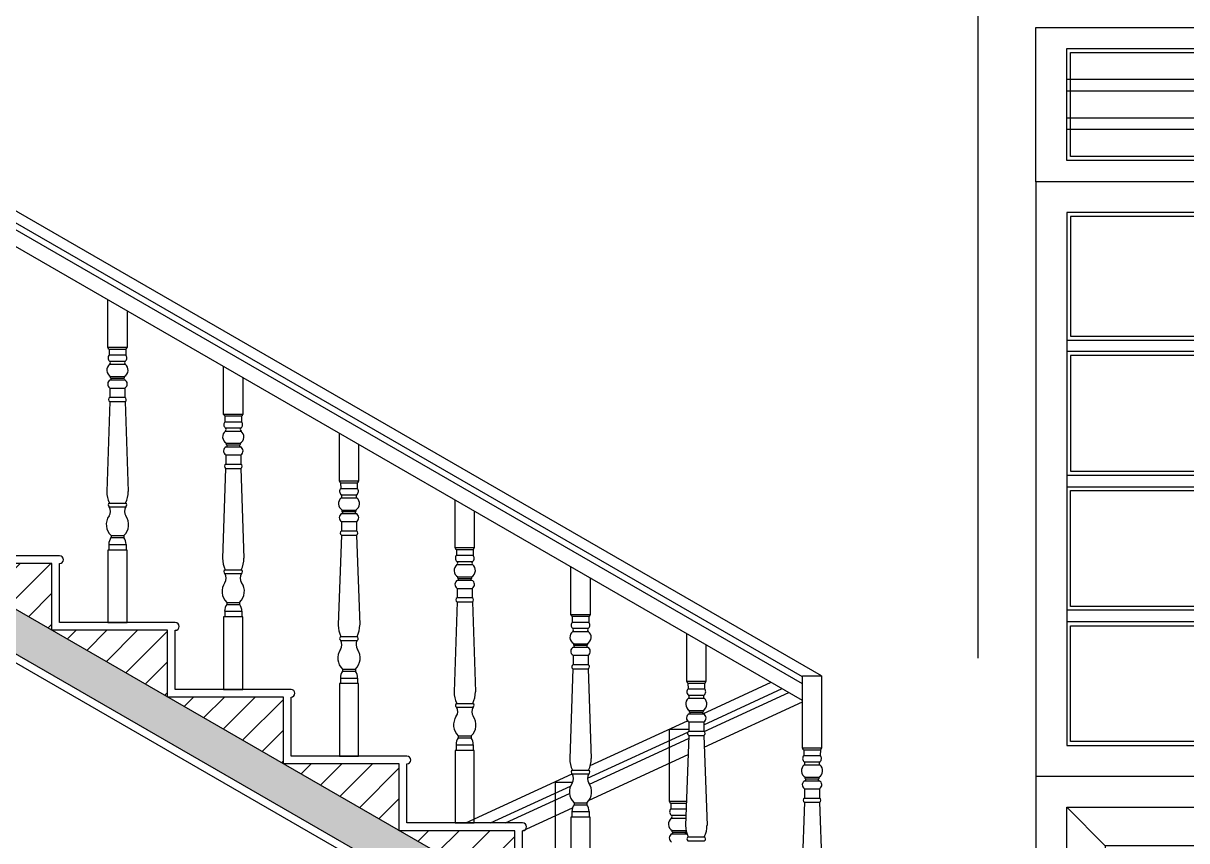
# Model space of a CAD drawing. Header units: inches. Extents: x 452443 to 881249, y 975131 to 1198310.
# Drawn here: x 750886 to 753902, y 1048203 to 1050321 of the extents above; entities that cross this region are included whole.
import ezdxf

# ---------------------------------------------------------------- set-up
doc = ezdxf.new("R2010")
doc.units = ezdxf.units.IN
doc.header["$LTSCALE"] = 3.5
doc.header["$MEASUREMENT"] = 0
doc.linetypes.add('CENTER', pattern=[2, 1.25, -0.25, 0.25, -0.25])
for name, color, linetype in [('cot', 1, 'Continuous'), ('hatch', 4, 'Continuous'), ('NCUAMANH', 32, 'Continuous'), ('Net thay', 140, 'Continuous'), ('Netcat', 5, 'Continuous'), ('Netthay_126', 126, 'Continuous'), ('NOI THAT', 42, 'Continuous'), ('Truc', 252, 'Continuous'), ('Vat dung 2', 9, 'Continuous'), ('VATLIEU', 35, 'Continuous')]:
    doc.layers.add(name, color=color, linetype=linetype)

# ---------------------------------------------------------------- blocks, each defined once
blk = doc.blocks.new('DI2200x2600')
at = {"layer": 'Vat dung 2', "ltscale": 15}
h = blk.add_hatch(color=256, dxfattribs=at)
edge = h.paths.add_edge_path()
edge.add_line((-64.9, 824.1), (-64.9, 764.1))
edge.add_ellipse((-72.4, 764.1), major_axis=(-5.3, 5.3), ratio=1, start_angle=135, end_angle=225, ccw=False)
edge.add_line((-72.4, 756.6), (-77.4, 756.6))
edge.add_ellipse((-77.4, 764.1), major_axis=(-5.3, 5.3), ratio=1, start_angle=45, end_angle=135, ccw=False)
edge.add_line((-84.9, 764.1), (-84.9, 1099.1))
edge.add_ellipse((-77.4, 1099.1), major_axis=(-5.3, 5.3), ratio=1, start_angle=-45, end_angle=45, ccw=False)
edge.add_line((-77.4, 1106.6), (-72.4, 1106.6))
edge.add_ellipse((-72.4, 1099.1), major_axis=(5.3, 5.3), ratio=1, start_angle=315, end_angle=405, ccw=False)
edge.add_line((-64.9, 1099.1), (-64.9, 939.1))
edge.add_line((-64.9, 939.1), (-36.8, 939.1))
edge.add_ellipse((-36.8, 934.1), major_axis=(-3.54, 3.54), ratio=1, start_angle=225, end_angle=315, ccw=False)
edge.add_line((-31.8, 934.1), (-31.8, 929.1))
edge.add_ellipse((-36.8, 929.1), major_axis=(3.54, 3.54), ratio=1, start_angle=225, end_angle=315, ccw=False)
edge.add_line((-36.8, 924.1), (-64.9, 924.1))
edge.add_line((-64.9, 924.1), (-64.9, 839.1))
edge.add_line((-64.9, 839.1), (-36.8, 839.1))
edge.add_ellipse((-36.8, 834.1), major_axis=(-3.54, 3.54), ratio=1, start_angle=225, end_angle=315, ccw=False)
edge.add_line((-31.8, 834.1), (-31.8, 829.1))
edge.add_ellipse((-36.8, 829.1), major_axis=(3.54, 3.54), ratio=1, start_angle=225, end_angle=315, ccw=False)
edge.add_line((-36.8, 824.1), (-64.9, 824.1))
h = blk.add_hatch(color=256, dxfattribs=at)
edge = h.paths.add_edge_path()
edge.add_line((64.9, 824.1), (64.9, 764.1))
edge.add_ellipse((72.4, 764.1), major_axis=(5.3, 5.3), ratio=1, start_angle=135, end_angle=225)
edge.add_line((72.4, 756.6), (77.4, 756.6))
edge.add_ellipse((77.4, 764.1), major_axis=(5.3, 5.3), ratio=1, start_angle=225, end_angle=315)
edge.add_line((84.9, 764.1), (84.9, 1099.1))
edge.add_ellipse((77.4, 1099.1), major_axis=(5.3, 5.3), ratio=1, start_angle=315, end_angle=405)
edge.add_line((77.4, 1106.6), (72.4, 1106.6))
edge.add_ellipse((72.4, 1099.1), major_axis=(-5.3, 5.3), ratio=1, start_angle=-45, end_angle=45)
edge.add_line((64.9, 1099.1), (64.9, 939.1))
edge.add_line((64.9, 939.1), (36.8, 939.1))
edge.add_ellipse((36.8, 934.1), major_axis=(3.54, 3.54), ratio=1, start_angle=45, end_angle=135)
edge.add_line((31.8, 934.1), (31.8, 929.1))
edge.add_ellipse((36.8, 929.1), major_axis=(-3.54, 3.54), ratio=1, start_angle=45, end_angle=135)
edge.add_line((36.8, 924.1), (64.9, 924.1))
edge.add_line((64.9, 924.1), (64.9, 839.1))
edge.add_line((64.9, 839.1), (36.8, 839.1))
edge.add_ellipse((36.8, 834.1), major_axis=(3.54, 3.54), ratio=1, start_angle=45, end_angle=135)
edge.add_line((31.8, 834.1), (31.8, 829.1))
edge.add_ellipse((36.8, 829.1), major_axis=(-3.54, 3.54), ratio=1, start_angle=45, end_angle=135)
edge.add_line((36.8, 824.1), (64.9, 824.1))
h = blk.add_hatch(color=256, dxfattribs=at)
edge = h.paths.add_edge_path()
edge.add_ellipse((-32.8, 1066.6), major_axis=(3.54, 3.54), ratio=1, start_angle=315, end_angle=405)
edge.add_line((-32.8, 1071.6), (-42.8, 1071.6))
edge.add_ellipse((-42.8, 1066.6), major_axis=(-3.54, 3.54), ratio=1, start_angle=-45, end_angle=45)
edge.add_line((-47.8, 1066.6), (-47.8, 950.9))
edge.add_line((-47.8, 950.9), (-45.4, 950.9))
edge.add_ellipse((-37.8, 950.9), major_axis=(5.34, 5.34), ratio=1, start_angle=-45, end_angle=135, ccw=False)
edge.add_line((-30.3, 950.9), (-27.8, 950.9))
edge.add_line((-27.8, 950.9), (-27.8, 1066.6))
h = blk.add_hatch(color=256, dxfattribs=at)
edge = h.paths.add_edge_path()
edge.add_ellipse((32.8, 1066.6), major_axis=(-3.54, 3.54), ratio=1, start_angle=-45, end_angle=45, ccw=False)
edge.add_line((32.8, 1071.6), (42.8, 1071.6))
edge.add_ellipse((42.8, 1066.6), major_axis=(3.54, 3.54), ratio=1, start_angle=315, end_angle=405, ccw=False)
edge.add_line((47.8, 1066.6), (47.8, 950.9))
edge.add_line((47.8, 950.9), (45.4, 950.9))
edge.add_ellipse((37.8, 950.9), major_axis=(-5.34, 5.34), ratio=1, start_angle=225, end_angle=405)
edge.add_line((30.3, 950.9), (27.8, 950.9))
edge.add_line((27.8, 950.9), (27.8, 1066.6))
h = blk.add_hatch(color=256, dxfattribs=at)
edge = h.paths.add_edge_path()
edge.add_line((-27.8, 950.9), (-30.3, 950.9))
edge.add_ellipse((-37.8, 950.9), major_axis=(5.34, 5.34), ratio=1, start_angle=135, end_angle=315, ccw=False)
edge.add_line((-45.4, 950.9), (-47.8, 950.9))
edge.add_line((-47.8, 950.9), (-47.8, 939.1))
edge.add_line((-47.8, 939.1), (-36.8, 939.1))
edge.add_ellipse((-36.8, 934.1), major_axis=(-3.54, 3.54), ratio=1, start_angle=225, end_angle=315, ccw=False)
edge.add_line((-31.8, 934.1), (-31.8, 929.1))
edge.add_ellipse((-36.8, 929.1), major_axis=(3.54, 3.54), ratio=1, start_angle=225, end_angle=315, ccw=False)
edge.add_line((-36.8, 924.1), (-47.8, 924.1))
edge.add_line((-47.8, 924.1), (-47.8, 839.1))
edge.add_line((-47.8, 839.1), (-36.8, 839.1))
edge.add_ellipse((-36.8, 834.1), major_axis=(-3.54, 3.54), ratio=1, start_angle=225, end_angle=315, ccw=False)
edge.add_line((-31.8, 834.1), (-31.8, 829.1))
edge.add_ellipse((-36.8, 829.1), major_axis=(3.54, 3.54), ratio=1, start_angle=225, end_angle=315, ccw=False)
edge.add_line((-36.8, 824.1), (-47.8, 824.1))
edge.add_line((-47.8, 824.1), (-47.8, 796.6))
edge.add_ellipse((-42.8, 796.6), major_axis=(3.54, 3.54), ratio=1, start_angle=135, end_angle=225)
edge.add_line((-42.8, 791.6), (-32.8, 791.6))
edge.add_ellipse((-32.8, 796.6), major_axis=(-3.54, 3.54), ratio=1, start_angle=135, end_angle=225)
edge.add_line((-27.8, 796.6), (-27.8, 950.9))
h = blk.add_hatch(color=256, dxfattribs=at)
edge = h.paths.add_edge_path()
edge.add_line((27.8, 950.9), (30.3, 950.9))
edge.add_ellipse((37.8, 950.9), major_axis=(-5.34, 5.34), ratio=1, start_angle=45, end_angle=225)
edge.add_line((45.4, 950.9), (47.8, 950.9))
edge.add_line((47.8, 950.9), (47.8, 939.1))
edge.add_line((47.8, 939.1), (36.8, 939.1))
edge.add_ellipse((36.8, 934.1), major_axis=(3.54, 3.54), ratio=1, start_angle=45, end_angle=135)
edge.add_line((31.8, 934.1), (31.8, 929.1))
edge.add_ellipse((36.8, 929.1), major_axis=(-3.54, 3.54), ratio=1, start_angle=45, end_angle=135)
edge.add_line((36.8, 924.1), (47.8, 924.1))
edge.add_line((47.8, 924.1), (47.8, 839.1))
edge.add_line((47.8, 839.1), (36.8, 839.1))
edge.add_ellipse((36.8, 834.1), major_axis=(3.54, 3.54), ratio=1, start_angle=45, end_angle=135)
edge.add_line((31.8, 834.1), (31.8, 829.1))
edge.add_ellipse((36.8, 829.1), major_axis=(-3.54, 3.54), ratio=1, start_angle=45, end_angle=135)
edge.add_line((36.8, 824.1), (47.8, 824.1))
edge.add_line((47.8, 824.1), (47.8, 796.6))
edge.add_ellipse((42.8, 796.6), major_axis=(-3.54, 3.54), ratio=1, start_angle=135, end_angle=225, ccw=False)
edge.add_line((42.8, 791.6), (32.8, 791.6))
edge.add_ellipse((32.8, 796.6), major_axis=(3.54, 3.54), ratio=1, start_angle=135, end_angle=225, ccw=False)
edge.add_line((27.8, 796.6), (27.8, 950.9))
blk.add_lwpolyline([(-1010, 2265), (1010, 2265), (1010, 2535), (-1010, 2535)], close=True, dxfattribs=at)
for points in [[(-1010, 2110), (-550, 2110), (-550, 1800), (-1010, 1800), (-1010, 2110)], [(-90, 1800), (-500, 1800), (-500, 2110), (-90, 2110), (-90, 1800)], [(90, 2110), (500, 2110), (500, 1800), (90, 1800), (90, 2110)], [(1010, 1800), (550, 1800), (550, 2110), (1010, 2110), (1010, 1800)], [(-1010, 1750), (-550, 1750), (-550, 1450), (-1010, 1450), (-1010, 1750)], [(-90, 1450), (-500, 1450), (-500, 1750), (-90, 1750), (-90, 1450)], [(90, 1750), (500, 1750), (500, 1450), (90, 1450), (90, 1750)], [(1010, 1450), (550, 1450), (550, 1750), (1010, 1750), (1010, 1450)], [(-550, 1100), (-550, 1400), (-1010, 1400), (-1010, 1100), (-550, 1100)], [(-90, 1400), (-500, 1400), (-500, 1100), (-90, 1100), (-90, 1400)], [(500, 1100), (500, 1400), (90, 1400), (90, 1100), (500, 1100)], [(1010, 1400), (550, 1400), (550, 1100), (1010, 1100), (1010, 1400)], [(-550, 750), (-550, 1050), (-1010, 1050), (-1010, 750), (-550, 750)], [(-90, 1050), (-500, 1050), (-500, 750), (-90, 750), (-90, 1050)], [(500, 750), (500, 1050), (90, 1050), (90, 750), (500, 750)], [(1010, 1050), (550, 1050), (550, 750), (1010, 750), (1010, 1050)], [(-57.8, 839.1), (-57.8, 924.1)], [(-47.8, 839.1), (-47.8, 924.1)], [(47.8, 839.1), (47.8, 924.1)], [(57.8, 839.1), (57.8, 924.1)]]:
    blk.add_lwpolyline(points, dxfattribs=at)
for points in [[(-64.9, 939.1), (-36.8, 939.1, -0.414214), (-31.8, 934.1), (-31.8, 929.1, -0.414214), (-36.8, 924.1), (-64.9, 924.1), (-64.9, 839.1), (-36.8, 839.1, -0.414214), (-31.8, 834.1), (-31.8, 829.1, -0.414214), (-36.8, 824.1), (-64.9, 824.1), (-64.9, 764.1, -0.414214), (-72.4, 756.6), (-77.4, 756.6, -0.414214), (-84.9, 764.1), (-84.9, 1099.1, -0.414214), (-77.4, 1106.6), (-72.4, 1106.6, -0.414214), (-64.9, 1099.1)], [(64.9, 939.1), (36.8, 939.1, 0.414214), (31.8, 934.1), (31.8, 929.1, 0.414214), (36.8, 924.1), (64.9, 924.1), (64.9, 839.1), (36.8, 839.1, 0.414214), (31.8, 834.1), (31.8, 829.1, 0.414214), (36.8, 824.1), (64.9, 824.1), (64.9, 764.1, 0.414214), (72.4, 756.6), (77.4, 756.6, 0.414214), (84.9, 764.1), (84.9, 1099.1, 0.414214), (77.4, 1106.6), (72.4, 1106.6, 0.414214), (64.9, 1099.1)]]:
    blk.add_lwpolyline(points, format="xyb", close=True, dxfattribs=at)
for points in [[(-57.8, 939.1), (-57.8, 1066.6, -0.414214), (-42.8, 1081.6), (-32.8, 1081.6, -0.414214), (-17.8, 1066.6), (-17.8, 796.6, -0.414214), (-32.8, 781.6), (-42.8, 781.6, -0.414214), (-57.8, 796.6), (-57.8, 824.1)], [(-47.8, 939.1), (-47.8, 1066.6, -0.414214), (-42.8, 1071.6), (-32.8, 1071.6, -0.414214), (-27.8, 1066.6), (-27.8, 796.6, -0.414214), (-32.8, 791.6), (-42.8, 791.6, -0.414214), (-47.8, 796.6), (-47.8, 824.1)], [(57.8, 939.1), (57.8, 1066.6, 0.414214), (42.8, 1081.6), (32.8, 1081.6, 0.414214), (17.8, 1066.6), (17.8, 796.6, 0.414214), (32.8, 781.6), (42.8, 781.6, 0.414214), (57.8, 796.6), (57.8, 824.1)], [(47.8, 939.1), (47.8, 1066.6, 0.414214), (42.8, 1071.6), (32.8, 1071.6, 0.414214), (27.8, 1066.6), (27.8, 796.6, 0.414214), (32.8, 791.6), (42.8, 791.6, 0.414214), (47.8, 796.6), (47.8, 824.1)]]:
    blk.add_lwpolyline(points, format="xyb", dxfattribs=at)
for centre, radius in [((-37.8, 950.9), 7.56), ((-37.8, 950.9), 4.56), ((37.8, 950.9), 7.56), ((37.8, 950.9), 4.56)]:
    blk.add_circle(centre, radius, dxfattribs=at)
at = {"layer": 'VATLIEU', "ltscale": 15}
for p, q in [((-535, 2545), (-535, 2465)), ((-505, 2545), (-505, 2465)), ((505, 2545), (505, 2465)), ((535, 2545), (535, 2465)), ((-1020, 2465), (-535, 2465)), ((-505, 2465), (505, 2465)), ((535, 2465), (1020, 2465)), ((-1020, 2435), (-535, 2435)), ((-535, 2435), (-535, 2365)), ((-505, 2435), (-505, 2365)), ((-505, 2435), (505, 2435)), ((505, 2435), (505, 2365)), ((535, 2435), (535, 2365)), ((535, 2435), (1020, 2435)), ((-1020, 2365), (-535, 2365)), ((-505, 2365), (505, 2365)), ((535, 2365), (1020, 2365)), ((-1020, 2335), (-535, 2335)), ((-535, 2335), (-535, 2255)), ((-505, 2335), (505, 2335)), ((-505, 2335), (-505, 2255)), ((505, 2335), (505, 2255)), ((535, 2335), (1020, 2335)), ((535, 2335), (535, 2255)), ((-1020, 1090), (-540, 1090)), ((-510, 1090), (-80, 1090)), ((80, 1090), (510, 1090)), ((540, 1090), (1020, 1090)), ((-1020, 1060), (-540, 1060)), ((-510, 1060), (-80, 1060)), ((80, 1060), (510, 1060)), ((540, 1060), (1020, 1060)), ((-1100, 660), (0, 660)), ((1100, 660), (0, 660)), ((-920, 480), (-1020, 580)), ((-180, 480), (-80, 580)), ((180, 480), (80, 580)), ((920, 480), (1020, 580)), ((-920, 180), (-1020, 80)), ((-180, 180), (-80, 80)), ((180, 180), (80, 80)), ((920, 180), (1020, 80))]:
    blk.add_line(p, q, dxfattribs=at)
for points in [[(-1100, 2200), (1100, 2200), (1100, 2600), (-1100, 2600)], [(-1020, 2255), (1020, 2255), (1020, 2545), (-1020, 2545)], [(-1100, 0), (0, 0), (0, 2200), (-1100, 2200)], [(1100, 0), (0, 0), (0, 2200), (1100, 2200)], [(-1020, 740), (-80, 740), (-80, 2120), (-1020, 2120)], [(1020, 740), (80, 740), (80, 2120), (1020, 2120)], [(-1020, 580), (-80, 580), (-80, 80), (-1020, 80)], [(1020, 580), (80, 580), (80, 80), (1020, 80)], [(-920, 480), (-180, 480), (-180, 180), (-920, 180)], [(180, 480), (920, 480), (920, 180), (180, 180)]]:
    blk.add_lwpolyline(points, close=True, dxfattribs=at)
for points in [[(-1020, 2120), (-966.6, 2120)], [(-540, 2120), (-540, 1790), (-1020, 1790)], [(-80, 1790), (-510, 1790), (-510, 2120)], [(-133.4, 2120), (-80, 2120)], [(510, 2120), (510, 1790), (80, 1790)], [(1020, 1790), (540, 1790), (540, 2120)], [(-1020, 1760), (-540, 1760), (-540, 1440), (-1020, 1440)], [(-80, 1440), (-510, 1440), (-510, 1760), (-80, 1760)], [(80, 1760), (510, 1760), (510, 1440), (80, 1440)], [(1020, 1440), (540, 1440), (540, 1760), (1020, 1760)], [(-540, 1090), (-540, 1410), (-1020, 1410)], [(-80, 1410), (-510, 1410), (-510, 1090)], [(510, 1090), (510, 1410), (80, 1410)], [(1020, 1410), (540, 1410), (540, 1090)], [(-540, 740), (-540, 1060)], [(-510, 1060), (-510, 740)], [(510, 740), (510, 1060)], [(540, 1060), (540, 740)]]:
    blk.add_lwpolyline(points, dxfattribs=at)
blk = doc.blocks.new('contien5')
at = {"layer": 'NCUAMANH'}
for p, q in [((-21.6, 708.5), (-21.4, 693.4)), ((-21.6, 708.5), (21.6, 708.5)), ((21.6, 708.5), (21.4, 693.4)), ((-21.4, 693.4), (21.4, 693.4)), ((-20.6, 677.4), (20.6, 677.4)), ((-20.2, 669.2), (20.2, 669.2)), ((-17.8, 637.4), (17.8, 637.4)), ((-17.2, 633.4), (17.2, 633.4)), ((-19.5, 607.6), (19.5, 607.6)), ((-19.5, 607.6), (-19.5, 583.6)), ((-18.4, 628.5), (18.4, 628.5)), ((19.5, 607.6), (19.5, 583.6)), ((-19.5, 583.6), (19.5, 583.6)), ((-19.7, 572.5), (-27.7, 339.8)), ((-19.7, 572.5), (19.7, 572.5)), ((19.7, 572.5), (27.7, 339.8)), ((-20.7, 309.8), (20.7, 309.8)), ((-21.5, 300), (21.5, 300)), ((-16.7, 225.3), (-16.7, 220.1)), ((-16.7, 225.3), (16.7, 225.3)), ((-16.7, 220.1), (16.7, 220.1)), ((16.7, 225.3), (16.7, 220.1)), ((-22.2, 202.4), (-22.2, 187.9)), ((-22.2, 202.4), (22.2, 202.4)), ((22.2, 202.4), (22.2, 187.9))]:
    blk.add_line(p, q, dxfattribs=at)
for points in [[(-24.8, 900.3), (24.8, 900.3), (24.8, 712.4), (-24.8, 712.4)], [(-24.8, 0), (24.8, 0), (24.8, 187.9), (-24.8, 187.9)]]:
    blk.add_lwpolyline(points, close=True, dxfattribs=at)
for centre, radius, start, end in [((-19.9, 713.1), 4.97, 188.9365, 249.7631), ((19.9, 713.1), 4.97, 290.2369, 351.0635), ((-8.3, 654.2), 19.2, 128.5717, 240.3294), ((-13.4, 685.8), 11, 136.2147, 229.5812), ((-23.5, 673.2), 5.12, 308.7531, 55.4978), ((8.3, 654.2), 19.2, 299.6706, 51.4283), ((23.5, 673.2), 5.12, 124.5022, 231.2469), ((13.4, 685.8), 11, 310.4188, 43.7853), ((-16.1, 635.6), 2.5, 132.8165, 242.9565), ((-18.4, 631.1), 2.59, 270.3754, 61.9725), ((18.4, 631.1), 2.59, 118.0275, 269.6246), ((16.1, 635.6), 2.5, 297.0435, 47.1835), ((-13.6, 617.8), 11.7, 113.9711, 240.3321), ((13.6, 617.8), 11.7, 299.6679, 66.0289), ((-16.6, 577.9), 6.3, 116.5028, 240.5745), ((16.6, 577.9), 6.3, 299.4255, 63.4972), ((36.5, 339), 64.3, 179.302, 206.9975), ((-36.5, 339), 64.3, 333.0025, 0.698), ((-18.7, 304.7), 5.5, 112.1627, 239.3134), ((18.7, 304.7), 5.5, 300.6866, 67.8373), ((10.2, 253.9), 39.2, 144.8495, 226.7128), ((-39.9, 288.5), 21.7, 326.1075, 31.8431), ((-10.2, 253.9), 39.2, 313.2872, 35.1505), ((39.9, 288.5), 21.7, 148.1569, 213.8925), ((5.4, 203.6), 27.6, 143.3108, 182.3777), ((-5.4, 203.6), 27.6, 357.6223, 36.6892)]:
    blk.add_arc(centre, radius, start, end, dxfattribs=at)

msp = doc.modelspace()

# ---------------------------------------------------------------- hatches: boundary and pattern name
at = {"layer": 'cot'}
h = msp.add_hatch(color=256, dxfattribs=at)
h.dxf.hatch_style = 1
h.paths.add_polyline_path([(749160.5, 1049959.4), (747660.5, 1049959.4), (747660.5, 1049859.4), (748833.7, 1049859.4), (752760.5, 1047595), (752760.5, 1047710.4), (749160.5, 1049786.4)])
h.paths.add_polyline_path([(749160.5, 1045916.4), (748253.9, 1045916.4), (748253.9, 1045816.4), (748840.6, 1045816.4), (752760.5, 1044000.2), (752760.5, 1044110.4), (749160.5, 1045778.4)])
h.paths.add_polyline_path([(748253.9, 1045916.4), (747660.5, 1045916.4), (747660.5, 1045816.4), (748253.9, 1045816.4)])
h.paths.add_polyline_path([(749160.5, 1042316.4), (748513.6, 1042316.4), (748513.6, 1042216.4), (748840.6, 1042216.4), (752760.5, 1040400.2), (752760.5, 1040401.8), (752760.5, 1040510.4), (749160.5, 1042178.4)])
h.paths.add_polyline_path([(748513.6, 1042316.4), (747660.5, 1042316.4), (747660.5, 1042216.4), (748513.6, 1042216.4)])
h.paths.add_polyline_path([(749160.5, 1038512.4), (748253.9, 1038512.4), (748253.9, 1038412.4), (748836.3, 1038412.4), (752541.5, 1036510.4), (752760.5, 1036510.4), (749160.5, 1038358.4)])
at = {"layer": 'hatch'}
h = msp.add_hatch(dxfattribs=at)
h.set_pattern_fill('ANSI31', color=256, scale=450)
h.set_pattern_definition([(45, (746385.69, 1044110.4), (-39.77476, 39.77476), [])])
h.paths.add_polyline_path([(749460.5, 1049786.4), (749160.5, 1049786.4), (749460.5, 1049613.4)])
h.paths.add_polyline_path([(749760.5, 1049613.4), (749460.5, 1049613.4), (749760.5, 1049440.4)])
h.paths.add_polyline_path([(750060.5, 1049440.4), (749760.5, 1049440.4), (750060.5, 1049267.4)])
h.paths.add_polyline_path([(750360.5, 1049267.4), (750060.5, 1049267.4), (750360.5, 1049094.4)])
h.paths.add_polyline_path([(750660.5, 1049094.4), (750360.5, 1049094.4), (750660.5, 1048921.4)])
h.paths.add_polyline_path([(750960.5, 1048921.4), (750660.5, 1048921.4), (750960.5, 1048748.4)])
h.paths.add_polyline_path([(751260.5, 1048748.4), (750960.5, 1048748.4), (751260.5, 1048575.4)])
h.paths.add_polyline_path([(751560.5, 1048575.4), (751260.5, 1048575.4), (751560.5, 1048402.4)])
h.paths.add_polyline_path([(751860.5, 1048402.4), (751560.5, 1048402.4), (751860.5, 1048229.4)])
h.paths.add_polyline_path([(752160.5, 1048229.4), (751860.5, 1048229.4), (752160.5, 1048056.4)])
h.paths.add_polyline_path([(752460.5, 1048056.4), (752160.5, 1048056.4), (752460.5, 1047883.4)])
h.paths.add_polyline_path([(752760.5, 1047883.4), (752460.5, 1047883.4), (752760.5, 1047710.4)])

# ---------------------------------------------------------------- linework, layer by layer
for p, q in [((752905.7, 1048609.6), (748982.2, 1050872.2)), ((752650, 1048503.8), (752853, 1048597.3)), ((752650.7, 1048486.5), (752870, 1048587.5)), ((752348.7, 1048365.1), (752608.6, 1048484.7)), ((752354.2, 1048350), (752610.5, 1048468)), ((752097.6, 1048249.4), (752304.2, 1048344.5)), ((752135.8, 1048249.4), (752301.7, 1048325.8))]:
    msp.add_line(p, q, dxfattribs=at)
msp.add_lwpolyline([(752905.7, 1048628.1), (748988.8, 1050886.8)], dxfattribs=at)
at = {"layer": 'NCUAMANH'}
for p, q in [((751108.9, 1049476.9), (751109.2, 1049461.8)), ((751108.9, 1049476.9), (751152.1, 1049476.9)), ((751109.2, 1049461.8), (751151.9, 1049461.8)), ((751152.1, 1049476.9), (751151.9, 1049461.8)), ((751110, 1049445.8), (751151.1, 1049445.8)), ((751110.3, 1049437.6), (751150.8, 1049437.6)), ((751112.1, 1049396.9), (751148.9, 1049396.9)), ((751112.7, 1049405.8), (751148.3, 1049405.8)), ((751113.3, 1049401.8), (751147.7, 1049401.8)), ((751111.1, 1049376), (751150, 1049376)), ((751111.1, 1049376), (751111.1, 1049352)), ((751150, 1049376), (751150, 1049352)), ((751110.8, 1049340.9), (751102.8, 1049108.2)), ((751110.8, 1049340.9), (751150.3, 1049340.9)), ((751111.1, 1049352), (751150, 1049352)), ((751150.3, 1049340.9), (751158.3, 1049108.2)), ((751408.9, 1049303.9), (751409.2, 1049288.8)), ((751408.9, 1049303.9), (751452.1, 1049303.9)), ((751452.1, 1049303.9), (751451.9, 1049288.8)), ((751409.2, 1049288.8), (751451.9, 1049288.8)), ((751410, 1049272.8), (751451.1, 1049272.8)), ((751410.3, 1049264.6), (751450.8, 1049264.6)), ((751412.1, 1049223.9), (751448.9, 1049223.9)), ((751412.7, 1049232.8), (751448.3, 1049232.8)), ((751413.3, 1049228.8), (751447.7, 1049228.8)), ((751411.1, 1049203), (751450, 1049203)), ((751411.1, 1049203), (751411.1, 1049179)), ((751450, 1049203), (751450, 1049179)), ((751410.8, 1049167.9), (751402.8, 1048935.2)), ((751410.8, 1049167.9), (751450.3, 1049167.9)), ((751411.1, 1049179), (751450, 1049179)), ((751450.3, 1049167.9), (751458.3, 1048935.2)), ((751708.9, 1049130.9), (751709.2, 1049115.8)), ((751708.9, 1049130.9), (751752.1, 1049130.9)), ((751752.1, 1049130.9), (751751.9, 1049115.8)), ((751709.2, 1049115.8), (751751.9, 1049115.8)), ((751710, 1049099.8), (751751.1, 1049099.8)), ((751109, 1049068.4), (751152, 1049068.4)), ((751109.8, 1049078.2), (751151.3, 1049078.2)), ((751710.3, 1049091.6), (751750.8, 1049091.6)), ((751712.1, 1049050.9), (751748.9, 1049050.9)), ((751712.7, 1049059.8), (751748.3, 1049059.8)), ((751713.3, 1049055.8), (751747.7, 1049055.8)), ((751711.1, 1049030), (751750, 1049030)), ((751711.1, 1049030), (751711.1, 1049006)), ((751711.1, 1049006), (751750, 1049006)), ((751750, 1049030), (751750, 1049006)), ((751113.8, 1048993.7), (751113.8, 1048988.5)), ((751113.8, 1048993.7), (751147.2, 1048993.7)), ((751113.8, 1048988.5), (751147.2, 1048988.5)), ((751147.2, 1048993.7), (751147.2, 1048988.5)), ((751710.8, 1048994.9), (751702.8, 1048762.2)), ((751710.8, 1048994.9), (751750.3, 1048994.9)), ((751750.3, 1048994.9), (751758.3, 1048762.2)), ((751108.4, 1048970.8), (751108.4, 1048956.3)), ((751108.4, 1048970.8), (751152.7, 1048970.8)), ((751152.7, 1048970.8), (751152.7, 1048956.3)), ((752008.9, 1048957.9), (752009.2, 1048942.8)), ((752008.9, 1048957.9), (752052.1, 1048957.9)), ((752009.2, 1048942.8), (752051.9, 1048942.8)), ((752052.1, 1048957.9), (752051.9, 1048942.8)), ((752010, 1048926.8), (752051.1, 1048926.8)), ((752010.3, 1048918.6), (752050.8, 1048918.6)), ((751409, 1048895.4), (751452, 1048895.4)), ((751409.8, 1048905.2), (751451.3, 1048905.2)), ((752012.7, 1048886.8), (752048.3, 1048886.8)), ((752013.3, 1048882.8), (752047.7, 1048882.8)), ((752011.1, 1048857), (752050, 1048857)), ((752011.1, 1048857), (752011.1, 1048833)), ((752012.1, 1048877.9), (752048.9, 1048877.9)), ((752050, 1048857), (752050, 1048833)), ((752010.8, 1048821.9), (752002.8, 1048589.2)), ((752010.8, 1048821.9), (752050.3, 1048821.9)), ((752011.1, 1048833), (752050, 1048833)), ((752050.3, 1048821.9), (752058.3, 1048589.2)), ((751408.4, 1048797.8), (751408.4, 1048783.3)), ((751408.4, 1048797.8), (751452.7, 1048797.8)), ((751413.8, 1048820.7), (751413.8, 1048815.5)), ((751413.8, 1048820.7), (751447.2, 1048820.7)), ((751413.8, 1048815.5), (751447.2, 1048815.5)), ((751447.2, 1048820.7), (751447.2, 1048815.5)), ((751452.7, 1048797.8), (751452.7, 1048783.3)), ((752308.9, 1048784.9), (752309.2, 1048769.8)), ((752308.9, 1048784.9), (752352.1, 1048784.9)), ((752309.2, 1048769.8), (752351.9, 1048769.8)), ((752352.1, 1048784.9), (752351.9, 1048769.8)), ((751709.8, 1048732.2), (751751.3, 1048732.2)), ((752310, 1048753.8), (752351.1, 1048753.8)), ((752310.3, 1048745.6), (752350.8, 1048745.6)), ((751709, 1048722.4), (751752, 1048722.4)), ((752312.1, 1048704.9), (752348.9, 1048704.9)), ((752312.7, 1048713.8), (752348.3, 1048713.8)), ((752313.3, 1048709.8), (752347.7, 1048709.8)), ((752311.1, 1048684), (752350, 1048684)), ((752311.1, 1048684), (752311.1, 1048660)), ((752350, 1048684), (752350, 1048660)), ((751713.8, 1048647.7), (751713.8, 1048642.5)), ((751713.8, 1048647.7), (751747.2, 1048647.7)), ((751713.8, 1048642.5), (751747.2, 1048642.5)), ((751747.2, 1048647.7), (751747.2, 1048642.5)), ((752310.8, 1048648.9), (752302.8, 1048416.2)), ((752310.8, 1048648.9), (752350.3, 1048648.9)), ((752311.1, 1048660), (752350, 1048660)), ((752350.3, 1048648.9), (752358.3, 1048416.2)), ((751708.4, 1048624.8), (751708.4, 1048610.3)), ((751708.4, 1048624.8), (751752.7, 1048624.8)), ((751752.7, 1048624.8), (751752.7, 1048610.3)), ((752608.9, 1048611.9), (752609.2, 1048596.8)), ((752608.9, 1048611.9), (752652.1, 1048611.9)), ((752652.1, 1048611.9), (752651.9, 1048596.8)), ((752609.2, 1048596.8), (752651.9, 1048596.8)), ((752610, 1048580.8), (752651.1, 1048580.8)), ((752009.8, 1048559.2), (752051.3, 1048559.2)), ((752610.3, 1048572.6), (752650.8, 1048572.6)), ((752009, 1048549.4), (752052, 1048549.4)), ((752612.1, 1048531.9), (752648.9, 1048531.9)), ((752612.7, 1048540.8), (752648.3, 1048540.8)), ((752613.3, 1048536.8), (752647.7, 1048536.8)), ((752611.1, 1048511), (752650, 1048511)), ((752611.1, 1048511), (752611.1, 1048487)), ((752650, 1048511), (752650, 1048487)), ((752013.8, 1048474.7), (752013.8, 1048469.5)), ((752013.8, 1048474.7), (752047.2, 1048474.7)), ((752013.8, 1048469.5), (752047.2, 1048469.5)), ((752047.2, 1048474.7), (752047.2, 1048469.5)), ((752610.8, 1048475.9), (752602.8, 1048243.2)), ((752610.8, 1048475.9), (752650.3, 1048475.9)), ((752611.1, 1048487), (752650, 1048487)), ((752650.3, 1048475.9), (752658.3, 1048243.2)), ((752008.4, 1048451.8), (752008.4, 1048437.3)), ((752008.4, 1048451.8), (752052.7, 1048451.8)), ((752052.7, 1048451.8), (752052.7, 1048437.3)), ((752309, 1048376.4), (752352, 1048376.4)), ((752309.8, 1048386.2), (752351.3, 1048386.2)), ((752308.4, 1048278.8), (752308.4, 1048264.3)), ((752308.4, 1048278.8), (752352.7, 1048278.8)), ((752313.8, 1048301.7), (752313.8, 1048296.5)), ((752313.8, 1048301.7), (752347.2, 1048301.7)), ((752313.8, 1048296.5), (752347.2, 1048296.5)), ((752347.2, 1048301.7), (752347.2, 1048296.5)), ((752352.7, 1048278.8), (752352.7, 1048264.3)), ((752564.4, 1048300.9), (752564.6, 1048285.8)), ((752564.4, 1048300.9), (752604.8, 1048300.9)), ((752564.6, 1048285.8), (752604.2, 1048285.8)), ((752565.4, 1048269.8), (752603.7, 1048269.8)), ((752565.7, 1048261.6), (752603.4, 1048261.6)), ((752567.6, 1048220.9), (752604.4, 1048220.9)), ((752568.2, 1048229.8), (752603.8, 1048229.8)), ((752568.8, 1048225.8), (752603.2, 1048225.8)), ((752609, 1048203.4), (752652, 1048203.4)), ((752609.8, 1048213.2), (752651.3, 1048213.2))]:
    msp.add_line(p, q, dxfattribs=at)
for points in [[(751155.3, 1049576.3), (751155.3, 1049480.8), (751105.7, 1049480.8), (751105.7, 1049604.9)], [(751455.3, 1049403.3), (751455.3, 1049307.8), (751405.7, 1049307.8), (751405.7, 1049431.9)], [(751755.3, 1049230.3), (751755.3, 1049134.8), (751705.7, 1049134.8), (751705.7, 1049258.9)], [(752055.3, 1049057.3), (752055.3, 1048961.8), (752005.7, 1048961.8), (752005.7, 1049085.9)], [(752355.3, 1048884.3), (752355.3, 1048788.8), (752305.7, 1048788.8), (752305.7, 1048912.9)], [(752655.3, 1048711.3), (752655.3, 1048615.8), (752605.7, 1048615.8), (752605.7, 1048739.9)], [(752604.9, 1048304.8), (752561.2, 1048304.8), (752561.2, 1048492.7), (752610.8, 1048492.7), (752610.8, 1048486.8)], [(752610.8, 1048475.9), (752610.8, 1048475.4)], [(752305.7, 1048166.8), (752265.7, 1048166.8), (752265.7, 1048354.7), (752309.7, 1048354.7)]]:
    msp.add_lwpolyline(points, dxfattribs=at)
for points in [[(751105.7, 1048768.4), (751155.3, 1048768.4), (751155.3, 1048956.3), (751105.7, 1048956.3)], [(751405.7, 1048595.4), (751455.3, 1048595.4), (751455.3, 1048783.3), (751405.7, 1048783.3)], [(751705.7, 1048422.4), (751755.3, 1048422.4), (751755.3, 1048610.3), (751705.7, 1048610.3)], [(752005.7, 1048249.4), (752055.3, 1048249.4), (752055.3, 1048437.3), (752005.7, 1048437.3)], [(752305.7, 1048076.4), (752355.3, 1048076.4), (752355.3, 1048264.3), (752305.7, 1048264.3)]]:
    msp.add_lwpolyline(points, close=True, dxfattribs=at)
for centre, radius, start, end in [((751110.6, 1049481.5), 4.97, 188.9365, 249.7631), ((751117.1, 1049454.2), 11, 136.2147, 229.5812), ((751143.9, 1049454.2), 11, 310.4188, 43.7853), ((751150.4, 1049481.5), 4.97, 290.2369, 351.0635), ((751122.3, 1049422.6), 19.2, 128.5717, 240.3294), ((751107.1, 1049441.6), 5.12, 308.7531, 55.4978), ((751138.8, 1049422.6), 19.2, 299.6706, 51.4283), ((751154, 1049441.6), 5.12, 124.5022, 231.2469), ((751116.9, 1049386.2), 11.7, 113.9711, 240.3321), ((751114.4, 1049404), 2.5, 132.8165, 242.9565), ((751112.1, 1049399.5), 2.59, 270.3754, 61.9725), ((751149, 1049399.5), 2.59, 118.0275, 269.6246), ((751146.6, 1049404), 2.5, 297.0435, 47.1835), ((751144.2, 1049386.2), 11.7, 299.6679, 66.0289), ((751113.9, 1049346.3), 6.3, 116.5028, 240.5745), ((751147.2, 1049346.3), 6.3, 299.4255, 63.4972), ((751410.6, 1049308.5), 4.97, 188.9365, 249.7631), ((751450.4, 1049308.5), 4.97, 290.2369, 351.0635), ((751417.1, 1049281.2), 11, 136.2147, 229.5812), ((751443.9, 1049281.2), 11, 310.4188, 43.7853), ((751422.3, 1049249.6), 19.2, 128.5717, 240.3294), ((751407.1, 1049268.6), 5.12, 308.7531, 55.4978), ((751438.8, 1049249.6), 19.2, 299.6706, 51.4283), ((751454, 1049268.6), 5.12, 124.5022, 231.2469), ((751416.9, 1049213.2), 11.7, 113.9711, 240.3321), ((751414.4, 1049231), 2.5, 132.8165, 242.9565), ((751412.1, 1049226.5), 2.59, 270.3754, 61.9725), ((751449, 1049226.5), 2.59, 118.0275, 269.6246), ((751446.6, 1049231), 2.5, 297.0435, 47.1835), ((751444.2, 1049213.2), 11.7, 299.6679, 66.0289), ((751413.9, 1049173.3), 6.3, 116.5028, 240.5745), ((751447.2, 1049173.3), 6.3, 299.4255, 63.4972), ((751710.6, 1049135.5), 4.97, 188.9365, 249.7631), ((751750.4, 1049135.5), 4.97, 290.2369, 351.0635), ((751167.1, 1049107.4), 64.3, 179.302, 206.9975), ((751094, 1049107.4), 64.3, 333.0025, 0.698), ((751717.1, 1049108.2), 11, 136.2147, 229.5812), ((751707.1, 1049095.6), 5.12, 308.7531, 55.4978), ((751754, 1049095.6), 5.12, 124.5022, 231.2469), ((751743.9, 1049108.2), 11, 310.4188, 43.7853), ((751111.8, 1049073.1), 5.5, 112.1627, 239.3134), ((751090.6, 1049056.9), 21.7, 326.1075, 31.8431), ((751170.4, 1049056.9), 21.7, 148.1569, 213.8925), ((751149.2, 1049073.1), 5.5, 300.6866, 67.8373), ((751722.3, 1049076.6), 19.2, 128.5717, 240.3294), ((751738.8, 1049076.6), 19.2, 299.6706, 51.4283), ((751140.7, 1049022.3), 39.2, 144.8495, 226.7128), ((751120.3, 1049022.3), 39.2, 313.2872, 35.1505), ((751716.9, 1049040.2), 11.7, 113.9711, 240.3321), ((751714.4, 1049058), 2.5, 132.8165, 242.9565), ((751712.1, 1049053.5), 2.59, 270.3754, 61.9725), ((751749, 1049053.5), 2.59, 118.0275, 269.6246), ((751746.6, 1049058), 2.5, 297.0435, 47.1835), ((751744.2, 1049040.2), 11.7, 299.6679, 66.0289), ((751713.9, 1049000.3), 6.3, 116.5028, 240.5745), ((751747.2, 1049000.3), 6.3, 299.4255, 63.4972), ((751135.9, 1048972), 27.6, 143.3108, 182.3777), ((751125.1, 1048972), 27.6, 357.6223, 36.6892), ((752010.6, 1048962.5), 4.97, 188.9365, 249.7631), ((752017.1, 1048935.2), 11, 136.2147, 229.5812), ((752043.9, 1048935.2), 11, 310.4188, 43.7853), ((752050.4, 1048962.5), 4.97, 290.2369, 351.0635), ((751467.1, 1048934.4), 64.3, 179.302, 206.9975), ((751394, 1048934.4), 64.3, 333.0025, 0.698), ((752022.3, 1048903.6), 19.2, 128.5717, 240.3294), ((752007.1, 1048922.6), 5.12, 308.7531, 55.4978), ((752038.8, 1048903.6), 19.2, 299.6706, 51.4283), ((752054, 1048922.6), 5.12, 124.5022, 231.2469), ((751411.8, 1048900.1), 5.5, 112.1627, 239.3134), ((751390.6, 1048883.9), 21.7, 326.1075, 31.8431), ((751470.4, 1048883.9), 21.7, 148.1569, 213.8925), ((751449.2, 1048900.1), 5.5, 300.6866, 67.8373), ((752014.4, 1048885), 2.5, 132.8165, 242.9565), ((752012.1, 1048880.5), 2.59, 270.3754, 61.9725), ((752049, 1048880.5), 2.59, 118.0275, 269.6246), ((752046.6, 1048885), 2.5, 297.0435, 47.1835), ((751440.7, 1048849.3), 39.2, 144.8495, 226.7128), ((751420.3, 1048849.3), 39.2, 313.2872, 35.1505), ((752016.9, 1048867.2), 11.7, 113.9711, 240.3321), ((752044.2, 1048867.2), 11.7, 299.6679, 66.0289), ((752013.9, 1048827.3), 6.3, 116.5028, 240.5745), ((752047.2, 1048827.3), 6.3, 299.4255, 63.4972), ((751435.9, 1048799), 27.6, 143.3108, 182.3777), ((751425.1, 1048799), 27.6, 357.6223, 36.6892), ((751767.1, 1048761.4), 64.3, 179.302, 206.9975), ((751694, 1048761.4), 64.3, 333.0025, 0.698), ((752310.6, 1048789.5), 4.97, 188.9365, 249.7631), ((752317.1, 1048762.2), 11, 136.2147, 229.5812), ((752343.9, 1048762.2), 11, 310.4188, 43.7853), ((752350.4, 1048789.5), 4.97, 290.2369, 351.0635), ((751711.8, 1048727.1), 5.5, 112.1627, 239.3134), ((751749.2, 1048727.1), 5.5, 300.6866, 67.8373), ((752322.3, 1048730.6), 19.2, 128.5717, 240.3294), ((752307.1, 1048749.6), 5.12, 308.7531, 55.4978), ((752338.8, 1048730.6), 19.2, 299.6706, 51.4283), ((752354, 1048749.6), 5.12, 124.5022, 231.2469), ((751690.6, 1048710.9), 21.7, 326.1075, 31.8431), ((751770.4, 1048710.9), 21.7, 148.1569, 213.8925), ((752316.9, 1048694.2), 11.7, 113.9711, 240.3321), ((752314.4, 1048712), 2.5, 132.8165, 242.9565), ((752312.1, 1048707.5), 2.59, 270.3754, 61.9725), ((752349, 1048707.5), 2.59, 118.0275, 269.6246), ((752346.6, 1048712), 2.5, 297.0435, 47.1835), ((752344.2, 1048694.2), 11.7, 299.6679, 66.0289), ((751740.7, 1048676.3), 39.2, 144.8495, 226.7128), ((751720.3, 1048676.3), 39.2, 313.2872, 35.1505), ((751735.9, 1048626), 27.6, 143.3108, 182.3777), ((751725.1, 1048626), 27.6, 357.6223, 36.6892), ((752313.9, 1048654.3), 6.3, 116.5028, 240.5745), ((752347.2, 1048654.3), 6.3, 299.4255, 63.4972), ((752610.6, 1048616.5), 4.97, 188.9365, 249.7631), ((752650.4, 1048616.5), 4.97, 290.2369, 351.0635), ((752067.1, 1048588.4), 64.3, 179.302, 206.9975), ((751994, 1048588.4), 64.3, 333.0025, 0.698), ((752617.1, 1048589.2), 11, 136.2147, 229.5812), ((752607.1, 1048576.6), 5.12, 308.7531, 55.4978), ((752654, 1048576.6), 5.12, 124.5022, 231.2469), ((752643.9, 1048589.2), 11, 310.4188, 43.7853), ((752011.8, 1048554.1), 5.5, 112.1627, 239.3134), ((752049.2, 1048554.1), 5.5, 300.6866, 67.8373), ((752622.3, 1048557.6), 19.2, 128.5717, 240.3294), ((752638.8, 1048557.6), 19.2, 299.6706, 51.4283), ((752040.7, 1048503.3), 39.2, 144.8495, 226.7128), ((751990.6, 1048537.9), 21.7, 326.1075, 31.8431), ((752020.3, 1048503.3), 39.2, 313.2872, 35.1505), ((752070.4, 1048537.9), 21.7, 148.1569, 213.8925), ((752616.9, 1048521.2), 11.7, 113.9711, 240.3321), ((752614.4, 1048539), 2.5, 132.8165, 242.9565), ((752612.1, 1048534.5), 2.59, 270.3754, 61.9725), ((752649, 1048534.5), 2.59, 118.0275, 269.6246), ((752646.6, 1048539), 2.5, 297.0435, 47.1835), ((752644.2, 1048521.2), 11.7, 299.6679, 66.0289), ((752035.9, 1048453), 27.6, 143.3108, 182.3777), ((752025.1, 1048453), 27.6, 357.6223, 36.6892), ((752613.9, 1048481.3), 6.3, 116.5028, 240.5745), ((752647.2, 1048481.3), 6.3, 299.4255, 63.4972), ((752367.1, 1048415.4), 64.3, 179.302, 206.9975), ((752294, 1048415.4), 64.3, 333.0025, 0.698), ((752311.8, 1048381.1), 5.5, 112.1627, 239.3134), ((752290.6, 1048364.9), 21.7, 326.1075, 31.8431), ((752370.4, 1048364.9), 21.7, 148.1569, 213.8925), ((752349.2, 1048381.1), 5.5, 300.6866, 67.8373), ((752340.7, 1048330.3), 39.2, 144.8495, 226.7128), ((752320.3, 1048330.3), 39.2, 313.2872, 35.1505), ((752335.9, 1048280), 27.6, 143.3108, 182.3777), ((752325.1, 1048280), 27.6, 357.6223, 36.6892), ((752566.1, 1048305.5), 4.97, 188.9365, 249.7631), ((752572.5, 1048278.2), 11, 136.2147, 229.5812), ((752577.7, 1048246.6), 19.2, 128.5717, 240.3294), ((752562.5, 1048265.6), 5.12, 308.7531, 55.4978), ((752572.3, 1048210.2), 11.7, 113.9711, 240.3321), ((752569.9, 1048228), 2.5, 132.8165, 242.9565), ((752567.5, 1048223.5), 2.59, 270.3754, 61.9725), ((752604.4, 1048223.5), 2.59, 118.0275, 269.6246), ((752667.1, 1048242.4), 64.3, 179.302, 206.9975), ((752602.1, 1048228), 2.5, 297.0435, 47.1835), ((752594.2, 1048246.6), 19.2, 299.6706, 300.4119), ((752599.6, 1048210.2), 11.7, 50.6923, 66.0289), ((752594, 1048242.4), 64.3, 333.0025, 0.698), ((752611.8, 1048208.1), 5.5, 112.1627, 239.3134), ((752649.2, 1048208.1), 5.5, 300.6866, 67.8373)]:
    msp.add_arc(centre, radius, start, end, dxfattribs=at)
at = {"layer": 'Net thay'}
for p, q in [((752647.5, 1048532.4), (752824.3, 1048613.8)), ((752651.3, 1048446.1), (752905.7, 1048563.3)), ((752355.9, 1048398.1), (752607.6, 1048514)), ((752353.1, 1048308.8), (752609.1, 1048426.6)), ((752033.1, 1048249.4), (752308.9, 1048376.5)), ((752180.5, 1048229.2), (752309.8, 1048288.8))]:
    msp.add_line(p, q, dxfattribs=at)
msp.add_lwpolyline([(752905.7, 1048566.9), (749005.6, 1050816, -0.577692), (749005.6, 1050902.6), (752865.7, 1053128.7)], format="xyb", dxfattribs=at)
msp.add_lwpolyline([(752955.3, 1048630.7), (749010.5, 1050905.5)], dxfattribs=at)
at = {"layer": 'Netcat'}
for points in [[(752761.4, 1047594.4), (748833.7, 1049859.4), (747660.5, 1049859.4)], [(752761.4, 1047709.9), (749160.5, 1049786.4)]]:
    msp.add_lwpolyline(points, dxfattribs=at)
at = {"layer": 'Netthay_126'}
msp.add_lwpolyline([(752160.5, 1048056.4), (752160.5, 1048229.4), (751860.5, 1048229.4), (751860.5, 1048402.4), (751560.5, 1048402.4), (751560.5, 1048575.4), (751260.5, 1048575.4), (751260.5, 1048575.4), (751260.5, 1048748.4), (750960.5, 1048748.4), (750960.5, 1048921.4), (750660.5, 1048921.4), (750660.5, 1049094.4), (750360.5, 1049094.4), (750360.5, 1049267.4), (750060.5, 1049267.4), (750060.5, 1049440.4), (749760.5, 1049440.4), (749760.5, 1049613.4), (749460.5, 1049613.4), (749460.5, 1049786.4), (749160.5, 1049786.4), (749160.5, 1049959.4), (749160.5, 1049959.4)], dxfattribs=at)
at = {"layer": 'NOI THAT'}
for points in [[(752980.5, 1047610), (752980.5, 1047390.4), (752740.5, 1047390.4), (752740.5, 1047583.4), (748828.4, 1049839.4), (747660.5, 1049839.4)], [(750980.5, 1048941.4), (750680.5, 1048941.4), (750680.5, 1049094.4)], [(751280.5, 1048768.4), (750980.5, 1048768.4), (750980.5, 1048921.4)], [(751580.5, 1048595.4), (751280.5, 1048595.4), (751280.5, 1048748.4)], [(751880.5, 1048422.4), (751580.5, 1048422.4), (751580.5, 1048575.4)], [(752180.5, 1048249.4), (751880.5, 1048249.4), (751880.5, 1048402.4)], [(752480.5, 1048076.4), (752180.5, 1048076.4), (752180.5, 1048229.4)]]:
    msp.add_lwpolyline(points, dxfattribs=at)
for centre in [(750980.5, 1048931.4), (751280.5, 1048758.4), (751580.5, 1048585.4), (751880.5, 1048412.4), (752180.5, 1048239.4)]:
    msp.add_arc(centre, 10, 270, 90, dxfattribs=at)
at = {"layer": 'Truc', "linetype": 'CENTER', "ltscale": 600}
msp.add_lwpolyline([(753360.5, 1055501.3), (753360.5, 1032188.8)], dxfattribs=at)

# ---------------------------------------------------------------- block references
at = {"xscale": -1}
msp.add_blockref('DI2200x2600', (754610.5, 1047710.4), dxfattribs=at)
at = {"layer": 'NCUAMANH'}
msp.add_blockref('contien5', (752930.5, 1047730.4), dxfattribs=at)

doc.saveas('drawing.dxf')
